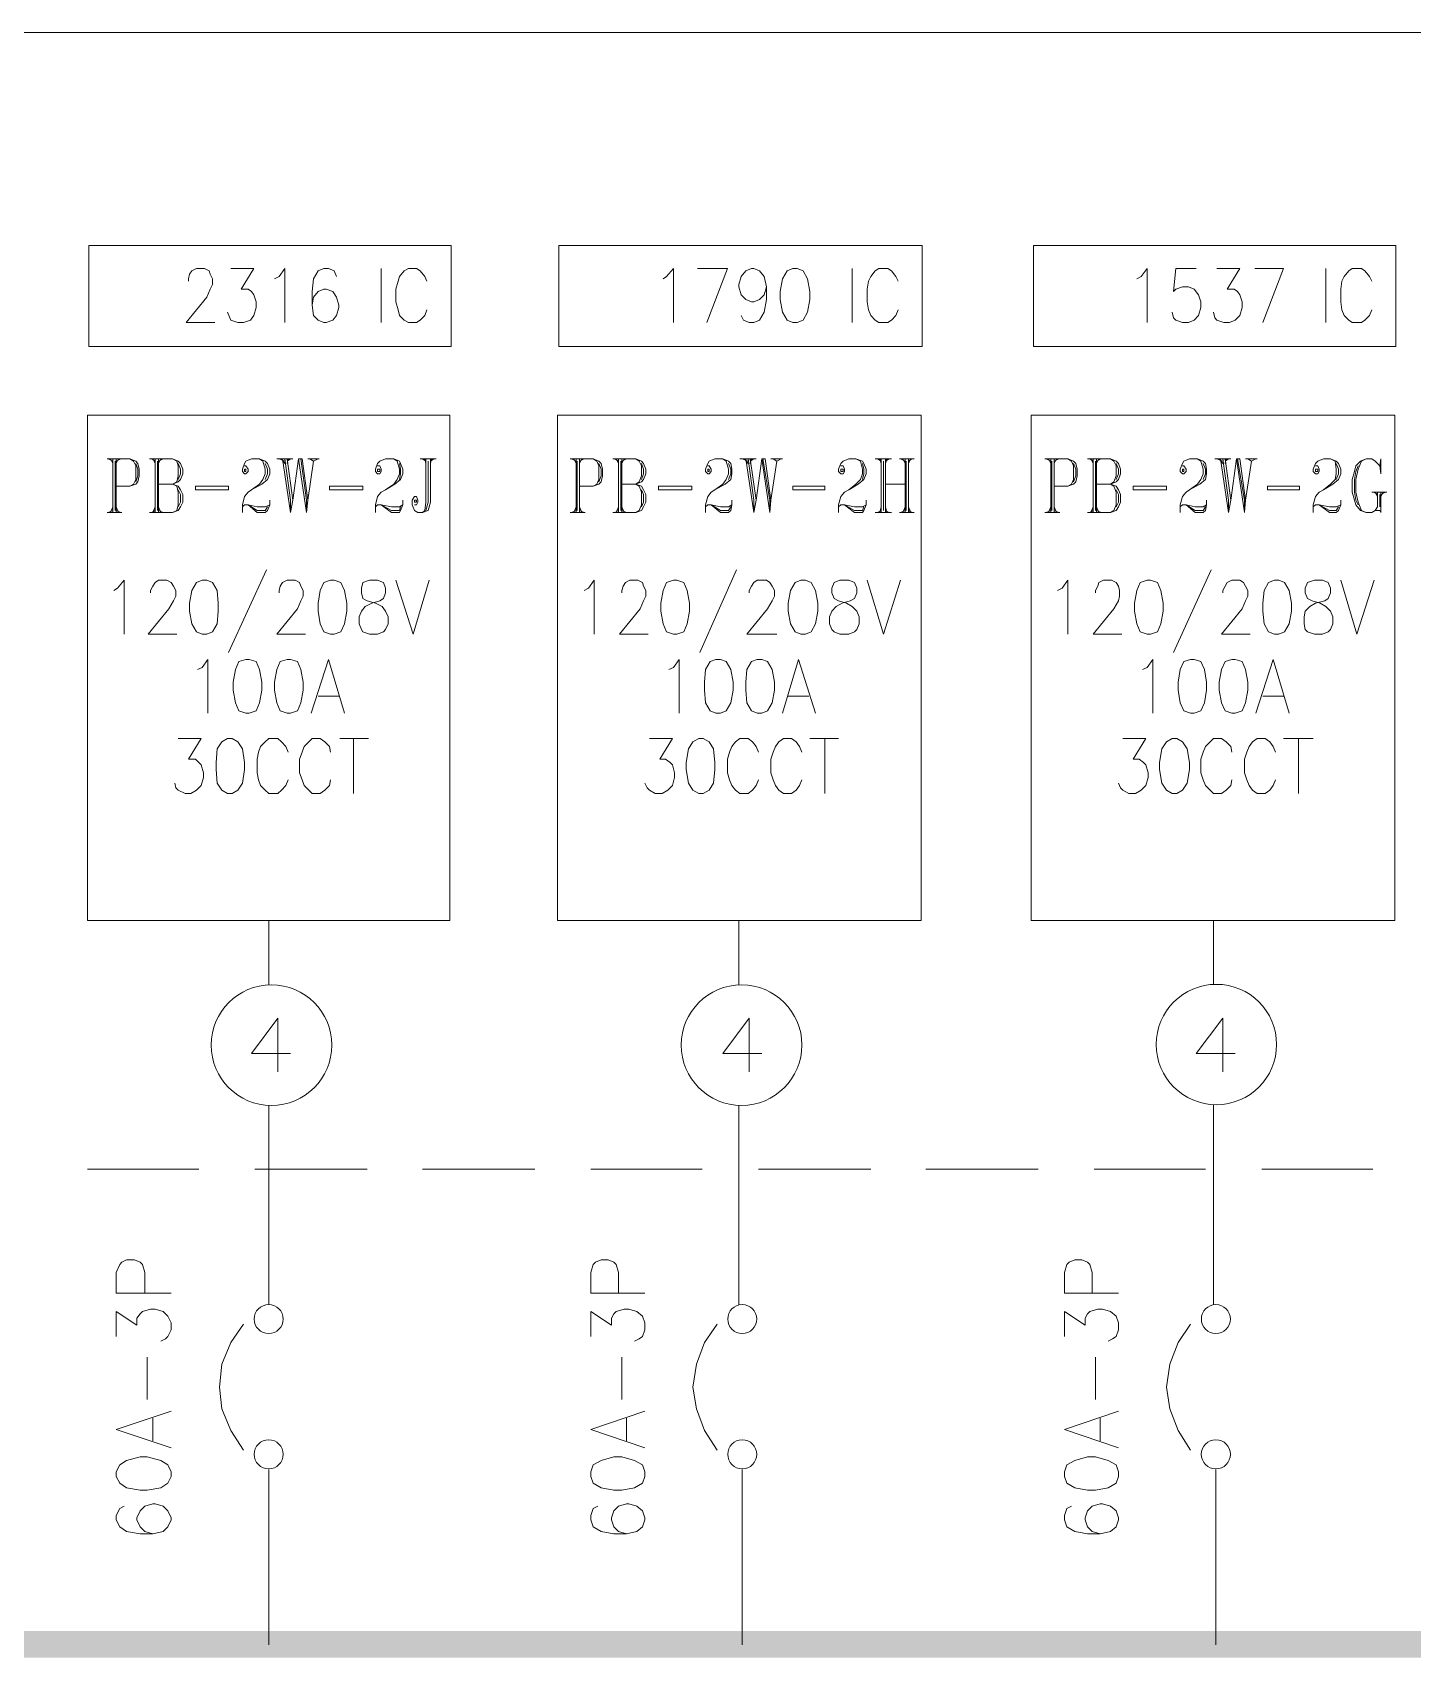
# Model space of a CAD drawing. Header units: inches. Extents: x 0.9 to 46, y 0.8 to 32.4.
# Drawn here: x 7.513 to 9.519, y 14.226 to 16.59 of the extents above; entities that cross this region are included whole.
import ezdxf

# ---------------------------------------------------------------- set-up
doc = ezdxf.new("R2010")
doc.units = ezdxf.units.IN
doc.header["$MEASUREMENT"] = 0
doc.layers.add('PDF_Geometry', color=7, linetype='Continuous')
doc.layers.add('PDF_Solid Fills', color=7, linetype='Continuous')

msp = doc.modelspace()

# ---------------------------------------------------------------- linework, layer by layer
at = {"layer": 'PDF_Geometry', "color": 8, "lineweight": 20, "true_color": 0x808080}
msp.add_lwpolyline([(41.7374, 16.5897), (2.7, 16.5897)], dxfattribs=at)
at = {"layer": 'PDF_Geometry', "lineweight": 9}
for points in [[(7.5949, 16.2797), (8.1215, 16.2797), (8.1215, 16.1331), (7.5949, 16.1331)], [(8.2782, 16.2797), (8.8065, 16.2797), (8.8065, 16.1331), (8.2782, 16.1331)], [(8.9682, 16.2797), (9.4948, 16.2797), (9.4948, 16.1331), (8.9682, 16.1331)], [(8.6182, 16.2464), (8.6099, 16.243), (8.6032, 16.2314), (8.5998, 16.213), (8.5998, 16.2014), (8.6032, 16.183), (8.6099, 16.1714), (8.6182, 16.1681), (8.6248, 16.1681), (8.6332, 16.1714), (8.6398, 16.183), (8.6432, 16.2014), (8.6432, 16.213), (8.6398, 16.2314), (8.6332, 16.243), (8.6248, 16.2464)], [(7.5932, 16.033), (7.5932, 15.2981), (8.1198, 15.2981), (8.1198, 16.033)], [(8.2765, 16.033), (8.2765, 15.2981), (8.8048, 15.2981), (8.8048, 16.033)], [(8.9648, 16.033), (8.9648, 15.2981), (9.4932, 15.2981), (9.4932, 16.033)], [(7.8215, 15.9514), (7.8232, 15.9514), (7.8232, 15.9547), (7.8215, 15.9547)], [(8.0148, 15.9514), (8.0182, 15.9514), (8.0182, 15.9547), (8.0148, 15.9547)], [(8.4948, 15.9514), (8.4965, 15.9514), (8.4965, 15.9547), (8.4948, 15.9547)], [(8.6882, 15.9514), (8.6915, 15.9514), (8.6915, 15.9547), (8.6882, 15.9547)], [(9.1848, 15.9514), (9.1865, 15.9514), (9.1865, 15.9547), (9.1848, 15.9547)], [(9.3782, 15.9514), (9.3815, 15.9514), (9.3815, 15.9547), (9.3782, 15.9547)], [(7.7982, 15.9247), (7.7499, 15.9247), (7.7499, 15.9297), (7.7982, 15.9297)], [(7.9932, 15.9247), (7.9449, 15.9247), (7.9449, 15.9297), (7.9932, 15.9297)], [(8.4715, 15.9247), (8.4232, 15.9247), (8.4232, 15.9297), (8.4715, 15.9297)], [(8.6649, 15.9247), (8.6182, 15.9247), (8.6182, 15.9297), (8.6649, 15.9297)], [(9.1615, 15.9247), (9.1132, 15.9247), (9.1132, 15.9297), (9.1615, 15.9297)], [(9.3548, 15.9247), (9.3082, 15.9247), (9.3082, 15.9297), (9.3548, 15.9297)], [(8.0682, 15.9064), (8.0715, 15.9064), (8.0715, 15.9097), (8.0682, 15.9097)], [(7.7599, 15.793), (7.7515, 15.7897), (7.7449, 15.778), (7.7415, 15.7597), (7.7415, 15.748), (7.7449, 15.7297), (7.7515, 15.7181), (7.7599, 15.7147), (7.7665, 15.7147), (7.7748, 15.7181), (7.7815, 15.7297), (7.7832, 15.748), (7.7832, 15.7597), (7.7815, 15.778), (7.7748, 15.7897), (7.7665, 15.793)], [(7.9465, 15.793), (7.9365, 15.7897), (7.9315, 15.778), (7.9282, 15.7597), (7.9282, 15.748), (7.9315, 15.7297), (7.9365, 15.7181), (7.9465, 15.7147), (7.9515, 15.7147), (7.9615, 15.7181), (7.9665, 15.7297), (7.9699, 15.748), (7.9699, 15.7597), (7.9665, 15.778), (7.9615, 15.7897), (7.9515, 15.793)], [(8.0032, 15.793), (7.9932, 15.7897), (7.9915, 15.7814), (7.9915, 15.7747), (7.9932, 15.7664), (7.9998, 15.763), (8.0115, 15.7597), (8.0215, 15.7547), (8.0265, 15.748), (8.0299, 15.7397), (8.0299, 15.7297), (8.0265, 15.7214), (8.0232, 15.7181), (8.0148, 15.7147), (8.0032, 15.7147), (7.9932, 15.7181), (7.9915, 15.7214), (7.9882, 15.7297), (7.9882, 15.7397), (7.9915, 15.748), (7.9965, 15.7547), (8.0065, 15.7597), (8.0182, 15.763), (8.0232, 15.7664), (8.0265, 15.7747), (8.0265, 15.7814), (8.0232, 15.7897), (8.0148, 15.793)], [(8.4448, 15.793), (8.4348, 15.7897), (8.4298, 15.778), (8.4265, 15.7597), (8.4265, 15.748), (8.4298, 15.7297), (8.4348, 15.7181), (8.4448, 15.7147), (8.4498, 15.7147), (8.4599, 15.7181), (8.4648, 15.7297), (8.4682, 15.748), (8.4682, 15.7597), (8.4648, 15.778), (8.4599, 15.7897), (8.4498, 15.793)], [(8.6299, 15.793), (8.6215, 15.7897), (8.6148, 15.778), (8.6115, 15.7597), (8.6115, 15.748), (8.6148, 15.7297), (8.6215, 15.7181), (8.6299, 15.7147), (8.6365, 15.7147), (8.6449, 15.7181), (8.6515, 15.7297), (8.6548, 15.748), (8.6548, 15.7597), (8.6515, 15.778), (8.6449, 15.7897), (8.6365, 15.793)], [(8.6865, 15.793), (8.6782, 15.7897), (8.6748, 15.7814), (8.6748, 15.7747), (8.6782, 15.7664), (8.6849, 15.763), (8.6965, 15.7597), (8.7048, 15.7547), (8.7115, 15.748), (8.7149, 15.7397), (8.7149, 15.7297), (8.7115, 15.7214), (8.7082, 15.7181), (8.6998, 15.7147), (8.6865, 15.7147), (8.6782, 15.7181), (8.6748, 15.7214), (8.6715, 15.7297), (8.6715, 15.7397), (8.6748, 15.748), (8.6815, 15.7547), (8.6898, 15.7597), (8.7015, 15.763), (8.7082, 15.7664), (8.7115, 15.7747), (8.7115, 15.7814), (8.7082, 15.7897), (8.6998, 15.793)], [(9.1332, 15.793), (9.1232, 15.7897), (9.1182, 15.778), (9.1148, 15.7597), (9.1148, 15.748), (9.1182, 15.7297), (9.1232, 15.7181), (9.1332, 15.7147), (9.1382, 15.7147), (9.1482, 15.7181), (9.1532, 15.7297), (9.1565, 15.748), (9.1565, 15.7597), (9.1532, 15.778), (9.1482, 15.7897), (9.1382, 15.793)], [(9.3182, 15.793), (9.3098, 15.7897), (9.3032, 15.778), (9.3015, 15.7597), (9.3015, 15.748), (9.3032, 15.7297), (9.3098, 15.7181), (9.3182, 15.7147), (9.3248, 15.7147), (9.3332, 15.7181), (9.3398, 15.7297), (9.3432, 15.748), (9.3432, 15.7597), (9.3398, 15.778), (9.3332, 15.7897), (9.3248, 15.793)], [(9.3765, 15.793), (9.3665, 15.7897), (9.3632, 15.7814), (9.3632, 15.7747), (9.3665, 15.7664), (9.3732, 15.763), (9.3848, 15.7597), (9.3932, 15.7547), (9.3998, 15.748), (9.4032, 15.7397), (9.4032, 15.7297), (9.3998, 15.7214), (9.3965, 15.7181), (9.3882, 15.7147), (9.3765, 15.7147), (9.3665, 15.7181), (9.3632, 15.7214), (9.3615, 15.7297), (9.3615, 15.7397), (9.3632, 15.748), (9.3698, 15.7547), (9.3782, 15.7597), (9.3915, 15.763), (9.3965, 15.7664), (9.3998, 15.7747), (9.3998, 15.7814), (9.3965, 15.7897), (9.3882, 15.793)], [(7.8232, 15.678), (7.8132, 15.6747), (7.8082, 15.6631), (7.8049, 15.6447), (7.8049, 15.6331), (7.8082, 15.6147), (7.8132, 15.603), (7.8232, 15.5997), (7.8282, 15.5997), (7.8382, 15.603), (7.8432, 15.6147), (7.8465, 15.6331), (7.8465, 15.6447), (7.8432, 15.6631), (7.8382, 15.6747), (7.8282, 15.678)], [(7.8832, 15.678), (7.8732, 15.6747), (7.8682, 15.6631), (7.8649, 15.6447), (7.8649, 15.6331), (7.8682, 15.6147), (7.8732, 15.603), (7.8832, 15.5997), (7.8882, 15.5997), (7.8982, 15.603), (7.9032, 15.6147), (7.9065, 15.6331), (7.9065, 15.6447), (7.9032, 15.6631), (7.8982, 15.6747), (7.8882, 15.678)], [(8.5065, 15.678), (8.4982, 15.6747), (8.4915, 15.6631), (8.4899, 15.6447), (8.4899, 15.6331), (8.4915, 15.6147), (8.4982, 15.603), (8.5065, 15.5997), (8.5132, 15.5997), (8.5215, 15.603), (8.5282, 15.6147), (8.5315, 15.6331), (8.5315, 15.6447), (8.5282, 15.6631), (8.5215, 15.6747), (8.5132, 15.678)], [(8.5665, 15.678), (8.5582, 15.6747), (8.5515, 15.6631), (8.5498, 15.6447), (8.5498, 15.6331), (8.5515, 15.6147), (8.5582, 15.603), (8.5665, 15.5997), (8.5732, 15.5997), (8.5815, 15.603), (8.5882, 15.6147), (8.5915, 15.6331), (8.5915, 15.6447), (8.5882, 15.6631), (8.5815, 15.6747), (8.5732, 15.678)], [(9.1965, 15.678), (9.1865, 15.6747), (9.1815, 15.6631), (9.1782, 15.6447), (9.1782, 15.6331), (9.1815, 15.6147), (9.1865, 15.603), (9.1965, 15.5997), (9.2015, 15.5997), (9.2115, 15.603), (9.2165, 15.6147), (9.2198, 15.6331), (9.2198, 15.6447), (9.2165, 15.6631), (9.2115, 15.6747), (9.2015, 15.678)], [(9.2565, 15.678), (9.2465, 15.6747), (9.2415, 15.6631), (9.2382, 15.6447), (9.2382, 15.6331), (9.2415, 15.6147), (9.2465, 15.603), (9.2565, 15.5997), (9.2615, 15.5997), (9.2715, 15.603), (9.2765, 15.6147), (9.2798, 15.6331), (9.2798, 15.6447), (9.2765, 15.6631), (9.2715, 15.6747), (9.2615, 15.678)], [(7.7965, 15.5631), (7.7882, 15.5581), (7.7815, 15.5481), (7.7799, 15.5281), (7.7799, 15.518), (7.7815, 15.498), (7.7882, 15.488), (7.7965, 15.483), (7.8032, 15.483), (7.8115, 15.488), (7.8182, 15.498), (7.8215, 15.518), (7.8215, 15.5281), (7.8182, 15.5481), (7.8115, 15.5581), (7.8032, 15.5631)], [(8.4815, 15.5631), (8.4732, 15.5581), (8.4665, 15.5481), (8.4632, 15.5281), (8.4632, 15.518), (8.4665, 15.498), (8.4732, 15.488), (8.4815, 15.483), (8.4882, 15.483), (8.4965, 15.488), (8.5032, 15.498), (8.5048, 15.518), (8.5048, 15.5281), (8.5032, 15.5481), (8.4965, 15.5581), (8.4882, 15.5631)], [(9.1698, 15.5631), (9.1615, 15.5581), (9.1548, 15.5481), (9.1515, 15.5281), (9.1515, 15.518), (9.1548, 15.498), (9.1615, 15.488), (9.1698, 15.483), (9.1765, 15.483), (9.1848, 15.488), (9.1915, 15.498), (9.1948, 15.518), (9.1948, 15.5281), (9.1915, 15.5481), (9.1848, 15.5581), (9.1765, 15.5631)], [(7.6349, 14.4898), (7.6399, 14.4797), (7.6499, 14.4731), (7.6698, 14.4697), (7.6799, 14.4697), (7.6999, 14.4731), (7.7099, 14.4797), (7.7149, 14.4898), (7.7149, 14.4964), (7.7099, 14.5064), (7.6999, 14.5131), (7.6799, 14.5181), (7.6698, 14.5181), (7.6499, 14.5131), (7.6399, 14.5064), (7.6349, 14.4964)], [(8.3248, 14.4898), (8.3282, 14.4797), (8.3399, 14.4731), (8.3582, 14.4697), (8.3699, 14.4697), (8.3882, 14.4731), (8.3998, 14.4797), (8.4032, 14.4898), (8.4032, 14.4964), (8.3998, 14.5064), (8.3882, 14.5131), (8.3699, 14.5181), (8.3582, 14.5181), (8.3399, 14.5131), (8.3282, 14.5064), (8.3248, 14.4964)], [(9.0132, 14.4898), (9.0165, 14.4797), (9.0282, 14.4731), (9.0465, 14.4697), (9.0582, 14.4697), (9.0765, 14.4731), (9.0882, 14.4797), (9.0915, 14.4898), (9.0915, 14.4964), (9.0882, 14.5064), (9.0765, 14.5131), (9.0582, 14.5181), (9.0465, 14.5181), (9.0282, 14.5131), (9.0165, 14.5064), (9.0132, 14.4964)]]:
    msp.add_lwpolyline(points, close=True, dxfattribs=at)
for points in [[(7.7399, 16.228), (7.7399, 16.2314), (7.7415, 16.238), (7.7449, 16.243), (7.7515, 16.2464), (7.7632, 16.2464), (7.7699, 16.243), (7.7715, 16.238), (7.7748, 16.2314), (7.7748, 16.223), (7.7715, 16.2164), (7.7665, 16.2047), (7.7365, 16.1681), (7.7782, 16.1681)], [(7.8015, 16.2464), (7.8349, 16.2464), (7.8165, 16.2164), (7.8265, 16.2164), (7.8315, 16.213), (7.8349, 16.208), (7.8382, 16.198), (7.8382, 16.1897), (7.8349, 16.178), (7.8299, 16.1714), (7.8199, 16.1681), (7.8115, 16.1681), (7.8015, 16.1714), (7.7999, 16.1747), (7.7965, 16.183)], [(7.8649, 16.2314), (7.8715, 16.2347), (7.8798, 16.2464), (7.8798, 16.1681)], [(7.9549, 16.2347), (7.9515, 16.243), (7.9432, 16.2464), (7.9365, 16.2464), (7.9282, 16.243), (7.9215, 16.2314), (7.9199, 16.213), (7.9199, 16.193), (7.9215, 16.178), (7.9282, 16.1714), (7.9365, 16.1681), (7.9399, 16.1681), (7.9498, 16.1714), (7.9549, 16.178), (7.9582, 16.1897), (7.9582, 16.193), (7.9549, 16.2047), (7.9498, 16.213), (7.9399, 16.2164), (7.9365, 16.2164), (7.9282, 16.213), (7.9215, 16.2047), (7.9199, 16.193)], [(8.0199, 16.2464), (8.0199, 16.1681)], [(8.0865, 16.228), (8.0832, 16.2347), (8.0765, 16.243), (8.0715, 16.2464), (8.0599, 16.2464), (8.0532, 16.243), (8.0465, 16.2347), (8.0449, 16.228), (8.0415, 16.2164), (8.0415, 16.198), (8.0449, 16.1864), (8.0465, 16.178), (8.0532, 16.1714), (8.0599, 16.1681), (8.0715, 16.1681), (8.0765, 16.1714), (8.0832, 16.178), (8.0865, 16.1864)], [(8.4298, 16.2314), (8.4348, 16.2347), (8.4448, 16.2464), (8.4448, 16.1681)], [(8.4932, 16.1681), (8.5232, 16.2464), (8.4799, 16.2464)], [(8.5799, 16.2197), (8.5765, 16.208), (8.5698, 16.2014), (8.5615, 16.198), (8.5582, 16.198), (8.5498, 16.2014), (8.5432, 16.208), (8.5398, 16.2197), (8.5398, 16.223), (8.5432, 16.2347), (8.5498, 16.243), (8.5582, 16.2464), (8.5615, 16.2464), (8.5698, 16.243), (8.5765, 16.2347), (8.5799, 16.2197), (8.5799, 16.2014), (8.5765, 16.183), (8.5698, 16.1714), (8.5615, 16.1681), (8.5548, 16.1681), (8.5465, 16.1714), (8.5432, 16.178)], [(8.7048, 16.2464), (8.7048, 16.1681)], [(8.7715, 16.228), (8.7682, 16.2347), (8.7615, 16.243), (8.7565, 16.2464), (8.7432, 16.2464), (8.7382, 16.243), (8.7315, 16.2347), (8.7282, 16.228), (8.7265, 16.2164), (8.7265, 16.198), (8.7282, 16.1864), (8.7315, 16.178), (8.7382, 16.1714), (8.7432, 16.1681), (8.7565, 16.1681), (8.7615, 16.1714), (8.7682, 16.178), (8.7715, 16.1864)], [(9.1182, 16.2314), (9.1248, 16.2347), (9.1332, 16.2464), (9.1332, 16.1681)], [(9.2048, 16.2464), (9.1748, 16.2464), (9.1715, 16.213), (9.1748, 16.2164), (9.1848, 16.2197), (9.1932, 16.2197), (9.2015, 16.2164), (9.2081, 16.208), (9.2115, 16.198), (9.2115, 16.1897), (9.2081, 16.178), (9.2015, 16.1714), (9.1932, 16.1681), (9.1848, 16.1681), (9.1748, 16.1714), (9.1715, 16.1747), (9.1698, 16.183)], [(9.2348, 16.2464), (9.2682, 16.2464), (9.2498, 16.2164), (9.2598, 16.2164), (9.2648, 16.213), (9.2682, 16.208), (9.2715, 16.198), (9.2715, 16.1897), (9.2682, 16.178), (9.2615, 16.1714), (9.2532, 16.1681), (9.2448, 16.1681), (9.2348, 16.1714), (9.2315, 16.1747), (9.2298, 16.183)], [(9.3015, 16.1681), (9.3315, 16.2464), (9.2898, 16.2464)], [(9.3932, 16.2464), (9.3932, 16.1681)], [(9.4598, 16.228), (9.4565, 16.2347), (9.4498, 16.243), (9.4448, 16.2464), (9.4315, 16.2464), (9.4265, 16.243), (9.4198, 16.2347), (9.4165, 16.228), (9.4148, 16.2164), (9.4148, 16.198), (9.4165, 16.1864), (9.4198, 16.178), (9.4265, 16.1714), (9.4315, 16.1681), (9.4448, 16.1681), (9.4498, 16.1714), (9.4565, 16.178), (9.4598, 16.1864)], [(7.6215, 15.9697), (7.6548, 15.9697), (7.6632, 15.9664), (7.6665, 15.9631), (7.6682, 15.9547), (7.6682, 15.9447), (7.6665, 15.9364), (7.6632, 15.933), (7.6548, 15.9297), (7.6349, 15.9297)], [(7.6232, 15.9697), (7.6299, 15.9664)], [(7.6265, 15.9697), (7.6299, 15.9631)], [(7.6299, 15.9697), (7.6299, 15.8914)], [(7.6332, 15.9664), (7.6332, 15.8947)], [(7.6349, 15.9697), (7.6349, 15.8914)], [(7.6382, 15.9697), (7.6349, 15.9631)], [(7.6415, 15.9697), (7.6349, 15.9664)], [(7.6548, 15.9697), (7.6599, 15.9664), (7.6632, 15.9597), (7.6632, 15.9397), (7.6599, 15.933), (7.6548, 15.9297)], [(7.6632, 15.9631), (7.6665, 15.9547), (7.6665, 15.9447), (7.6632, 15.9364)], [(7.6832, 15.9697), (7.7165, 15.9697), (7.7248, 15.9664), (7.7282, 15.9631), (7.7315, 15.9547), (7.7315, 15.948), (7.7282, 15.9397), (7.7248, 15.9364), (7.7165, 15.933), (7.7248, 15.9297), (7.7282, 15.9247), (7.7315, 15.918), (7.7315, 15.9064), (7.7282, 15.8997), (7.7248, 15.8947), (7.7165, 15.8914), (7.6832, 15.8914)], [(7.6865, 15.9697), (7.6915, 15.9664)], [(7.6882, 15.9697), (7.6915, 15.9631)], [(7.6915, 15.9697), (7.6915, 15.8914)], [(7.6949, 15.9664), (7.6949, 15.8947)], [(7.6965, 15.9697), (7.6965, 15.8914)], [(7.7165, 15.9697), (7.7232, 15.9664), (7.7248, 15.9597), (7.7248, 15.9447), (7.7232, 15.9364), (7.7165, 15.933), (7.6965, 15.933)], [(7.6999, 15.9697), (7.6965, 15.9631)], [(7.7032, 15.9697), (7.6965, 15.9664)], [(7.7248, 15.9631), (7.7282, 15.9547), (7.7282, 15.948), (7.7248, 15.9397)], [(7.8215, 15.9597), (7.8232, 15.9597), (7.8265, 15.9547), (7.8265, 15.9514), (7.8232, 15.948), (7.8215, 15.948), (7.8182, 15.9514), (7.8182, 15.9547), (7.8215, 15.9631), (7.8232, 15.9664), (7.8315, 15.9697), (7.8432, 15.9697), (7.8515, 15.9664), (7.8549, 15.9631), (7.8582, 15.9547), (7.8582, 15.948), (7.8549, 15.9397), (7.8465, 15.933), (7.8315, 15.9247), (7.8265, 15.9214), (7.8215, 15.9147), (7.8182, 15.903), (7.8182, 15.8914)], [(7.8432, 15.9697), (7.8482, 15.9664), (7.8515, 15.9547), (7.8515, 15.948), (7.8482, 15.9397), (7.8432, 15.933), (7.8315, 15.9247)], [(7.8515, 15.9631), (7.8549, 15.9547), (7.8549, 15.948), (7.8515, 15.9397)], [(7.8682, 15.9697), (7.8915, 15.9697)], [(7.8715, 15.9697), (7.8798, 15.9664)], [(7.8749, 15.9697), (7.8798, 15.9631)], [(7.8765, 15.9697), (7.8882, 15.8914), (7.8882, 15.9097), (7.8798, 15.9697)], [(7.8832, 15.9697), (7.8915, 15.9097), (7.8999, 15.9697), (7.9115, 15.8914), (7.9115, 15.9097), (7.9032, 15.9697)], [(7.8849, 15.9697), (7.8832, 15.9631)], [(7.8882, 15.9697), (7.8832, 15.9664)], [(7.8999, 15.9697), (7.9049, 15.9697), (7.9132, 15.9097), (7.9215, 15.9664)], [(7.9132, 15.9697), (7.9298, 15.9697)], [(7.9165, 15.9697), (7.9215, 15.9664), (7.9282, 15.9697)], [(8.0148, 15.9597), (8.0182, 15.9597), (8.0199, 15.9547), (8.0199, 15.9514), (8.0182, 15.948), (8.0148, 15.948), (8.0115, 15.9514), (8.0115, 15.9547), (8.0148, 15.9631), (8.0182, 15.9664), (8.0265, 15.9697), (8.0382, 15.9697), (8.0465, 15.9664), (8.0482, 15.9631), (8.0515, 15.9547), (8.0515, 15.948), (8.0482, 15.9397), (8.0399, 15.933), (8.0265, 15.9247), (8.0199, 15.9214), (8.0148, 15.9147), (8.0115, 15.903), (8.0115, 15.8914)], [(8.0382, 15.9697), (8.0432, 15.9664), (8.0465, 15.9547), (8.0465, 15.948), (8.0432, 15.9397), (8.0382, 15.933), (8.0265, 15.9247)], [(8.0465, 15.9631), (8.0482, 15.9547), (8.0482, 15.948), (8.0465, 15.9397)], [(8.0915, 15.9697), (8.0915, 15.9064), (8.0882, 15.8947), (8.0799, 15.8914), (8.0732, 15.8914), (8.0682, 15.8947), (8.0648, 15.903), (8.0648, 15.9097), (8.0682, 15.9147), (8.0715, 15.9147), (8.0732, 15.9097), (8.0732, 15.9064), (8.0715, 15.903), (8.0682, 15.903)], [(8.0765, 15.9697), (8.0998, 15.9697)], [(8.0848, 15.9697), (8.0848, 15.9064), (8.0832, 15.8947), (8.0799, 15.8914)], [(8.0799, 15.9697), (8.0848, 15.9664)], [(8.0832, 15.9697), (8.0848, 15.9631)], [(8.0882, 15.9664), (8.0882, 15.9064), (8.0848, 15.8947)], [(8.0932, 15.9697), (8.0915, 15.9631)], [(8.0965, 15.9697), (8.0915, 15.9664)], [(8.2948, 15.9697), (8.3282, 15.9697), (8.3365, 15.9664), (8.3399, 15.9631), (8.3415, 15.9547), (8.3415, 15.9447), (8.3399, 15.9364), (8.3365, 15.933), (8.3282, 15.9297), (8.3082, 15.9297)], [(8.2965, 15.9697), (8.3032, 15.9664)], [(8.2999, 15.9697), (8.3032, 15.9631)], [(8.3032, 15.9697), (8.3032, 15.8914)], [(8.3049, 15.9664), (8.3049, 15.8947)], [(8.3082, 15.9697), (8.3082, 15.8914)], [(8.3115, 15.9697), (8.3082, 15.9631)], [(8.3149, 15.9697), (8.3082, 15.9664)], [(8.3282, 15.9697), (8.3332, 15.9664), (8.3365, 15.9597), (8.3365, 15.9397), (8.3332, 15.933), (8.3282, 15.9297)], [(8.3365, 15.9631), (8.3399, 15.9547), (8.3399, 15.9447), (8.3365, 15.9364)], [(8.3565, 15.9697), (8.3899, 15.9697), (8.3982, 15.9664), (8.4015, 15.9631), (8.4049, 15.9547), (8.4049, 15.948), (8.4015, 15.9397), (8.3982, 15.9364), (8.3899, 15.933), (8.3982, 15.9297), (8.4015, 15.9247), (8.4049, 15.918), (8.4049, 15.9064), (8.4015, 15.8997), (8.3982, 15.8947), (8.3899, 15.8914), (8.3565, 15.8914)], [(8.3598, 15.9697), (8.3648, 15.9664)], [(8.3615, 15.9697), (8.3648, 15.9631)], [(8.3648, 15.9697), (8.3648, 15.8914)], [(8.3682, 15.9664), (8.3682, 15.8947)], [(8.3699, 15.9697), (8.3699, 15.8914)], [(8.3899, 15.9697), (8.3948, 15.9664), (8.3982, 15.9597), (8.3982, 15.9447), (8.3948, 15.9364), (8.3899, 15.933), (8.3699, 15.933)], [(8.3732, 15.9697), (8.3699, 15.9631)], [(8.3765, 15.9697), (8.3699, 15.9664)], [(8.3982, 15.9631), (8.4015, 15.9547), (8.4015, 15.948), (8.3982, 15.9397)], [(8.4948, 15.9597), (8.4965, 15.9597), (8.4998, 15.9547), (8.4998, 15.9514), (8.4965, 15.948), (8.4948, 15.948), (8.4915, 15.9514), (8.4915, 15.9547), (8.4948, 15.9631), (8.4965, 15.9664), (8.5048, 15.9697), (8.5165, 15.9697), (8.5249, 15.9664), (8.5282, 15.9631), (8.5298, 15.9547), (8.5298, 15.948), (8.5282, 15.9397), (8.5198, 15.933), (8.5048, 15.9247), (8.4998, 15.9214), (8.4948, 15.9147), (8.4915, 15.903), (8.4915, 15.8914)], [(8.5165, 15.9697), (8.5215, 15.9664), (8.5249, 15.9547), (8.5249, 15.948), (8.5215, 15.9397), (8.5165, 15.933), (8.5048, 15.9247)], [(8.5249, 15.9631), (8.5282, 15.9547), (8.5282, 15.948), (8.5249, 15.9397)], [(8.5415, 15.9697), (8.5649, 15.9697)], [(8.5449, 15.9697), (8.5532, 15.9664)], [(8.5482, 15.9697), (8.5532, 15.9631)], [(8.5498, 15.9697), (8.5615, 15.8914), (8.5615, 15.9097), (8.5532, 15.9697)], [(8.5565, 15.9697), (8.5649, 15.9097), (8.5732, 15.9697), (8.5848, 15.8914), (8.5848, 15.9097), (8.5748, 15.9697)], [(8.5582, 15.9697), (8.5565, 15.9631)], [(8.5615, 15.9697), (8.5565, 15.9664)], [(8.5732, 15.9697), (8.5782, 15.9697), (8.5865, 15.9097), (8.5949, 15.9664)], [(8.5865, 15.9697), (8.6032, 15.9697)], [(8.5898, 15.9697), (8.5949, 15.9664), (8.6015, 15.9697)], [(8.6882, 15.9597), (8.6915, 15.9597), (8.6932, 15.9547), (8.6932, 15.9514), (8.6915, 15.948), (8.6882, 15.948), (8.6849, 15.9514), (8.6849, 15.9547), (8.6882, 15.9631), (8.6915, 15.9664), (8.6998, 15.9697), (8.7098, 15.9697), (8.7198, 15.9664), (8.7215, 15.9631), (8.7248, 15.9547), (8.7248, 15.948), (8.7215, 15.9397), (8.7132, 15.933), (8.6998, 15.9247), (8.6932, 15.9214), (8.6882, 15.9147), (8.6849, 15.903), (8.6849, 15.8914)], [(8.7098, 15.9697), (8.7165, 15.9664), (8.7198, 15.9547), (8.7198, 15.948), (8.7165, 15.9397), (8.7098, 15.933), (8.6998, 15.9247)], [(8.7198, 15.9631), (8.7215, 15.9547), (8.7215, 15.948), (8.7198, 15.9397)], [(8.7382, 15.9697), (8.7615, 15.9697)], [(8.7415, 15.9697), (8.7465, 15.9664)], [(8.7448, 15.9697), (8.7465, 15.9631)], [(8.7465, 15.9697), (8.7465, 15.8914)], [(8.7499, 15.9664), (8.7499, 15.8947)], [(8.7532, 15.9697), (8.7532, 15.8914)], [(8.7548, 15.9697), (8.7532, 15.9631)], [(8.7582, 15.9697), (8.7532, 15.9664)], [(8.7732, 15.9697), (8.7948, 15.9697)], [(8.7748, 15.9697), (8.7815, 15.9664)], [(8.7782, 15.9697), (8.7815, 15.9631)], [(8.7815, 15.9697), (8.7815, 15.8914)], [(8.7832, 15.9664), (8.7832, 15.8947)], [(8.7865, 15.9697), (8.7865, 15.8914)], [(8.7899, 15.9697), (8.7865, 15.9631)], [(8.7915, 15.9697), (8.7865, 15.9664)], [(8.9848, 15.9697), (9.0182, 15.9697), (9.0265, 15.9664), (9.0298, 15.9631), (9.0315, 15.9547), (9.0315, 15.9447), (9.0298, 15.9364), (9.0265, 15.933), (9.0182, 15.9297), (8.9982, 15.9297)], [(8.9865, 15.9697), (8.9932, 15.9664)], [(8.9898, 15.9697), (8.9932, 15.9631)], [(8.9932, 15.9697), (8.9932, 15.8914)], [(8.9949, 15.9664), (8.9949, 15.8947)], [(8.9982, 15.9697), (8.9982, 15.8914)], [(9.0015, 15.9697), (8.9982, 15.9631)], [(9.0048, 15.9697), (8.9982, 15.9664)], [(9.0182, 15.9697), (9.0232, 15.9664), (9.0265, 15.9597), (9.0265, 15.9397), (9.0232, 15.933), (9.0182, 15.9297)], [(9.0265, 15.9631), (9.0298, 15.9547), (9.0298, 15.9447), (9.0265, 15.9364)], [(9.0465, 15.9697), (9.0799, 15.9697), (9.0882, 15.9664), (9.0915, 15.9631), (9.0948, 15.9547), (9.0948, 15.948), (9.0915, 15.9397), (9.0882, 15.9364), (9.0799, 15.933), (9.0882, 15.9297), (9.0915, 15.9247), (9.0948, 15.918), (9.0948, 15.9064), (9.0915, 15.8997), (9.0882, 15.8947), (9.0799, 15.8914), (9.0465, 15.8914)], [(9.0498, 15.9697), (9.0548, 15.9664)], [(9.0515, 15.9697), (9.0548, 15.9631)], [(9.0548, 15.9697), (9.0548, 15.8914)], [(9.0582, 15.9664), (9.0582, 15.8947)], [(9.0598, 15.9697), (9.0598, 15.8914)], [(9.0799, 15.9697), (9.0848, 15.9664), (9.0882, 15.9597), (9.0882, 15.9447), (9.0848, 15.9364), (9.0799, 15.933), (9.0598, 15.933)], [(9.0632, 15.9697), (9.0598, 15.9631)], [(9.0665, 15.9697), (9.0598, 15.9664)], [(9.0882, 15.9631), (9.0915, 15.9547), (9.0915, 15.948), (9.0882, 15.9397)], [(9.1848, 15.9597), (9.1865, 15.9597), (9.1898, 15.9547), (9.1898, 15.9514), (9.1865, 15.948), (9.1848, 15.948), (9.1815, 15.9514), (9.1815, 15.9547), (9.1848, 15.9631), (9.1865, 15.9664), (9.1948, 15.9697), (9.2065, 15.9697), (9.2148, 15.9664), (9.2182, 15.9631), (9.2198, 15.9547), (9.2198, 15.948), (9.2182, 15.9397), (9.2098, 15.933), (9.1948, 15.9247), (9.1898, 15.9214), (9.1848, 15.9147), (9.1815, 15.903), (9.1815, 15.8914)], [(9.2065, 15.9697), (9.2115, 15.9664), (9.2148, 15.9547), (9.2148, 15.948), (9.2115, 15.9397), (9.2065, 15.933), (9.1948, 15.9247)], [(9.2148, 15.9631), (9.2182, 15.9547), (9.2182, 15.948), (9.2148, 15.9397)], [(9.2315, 15.9697), (9.2548, 15.9697)], [(9.2348, 15.9697), (9.2432, 15.9664)], [(9.2382, 15.9697), (9.2432, 15.9631)], [(9.2398, 15.9697), (9.2515, 15.8914), (9.2515, 15.9097), (9.2432, 15.9697)], [(9.2465, 15.9697), (9.2548, 15.9097), (9.2632, 15.9697), (9.2748, 15.8914), (9.2748, 15.9097), (9.2648, 15.9697)], [(9.2482, 15.9697), (9.2465, 15.9631)], [(9.2515, 15.9697), (9.2465, 15.9664)], [(9.2632, 15.9697), (9.2682, 15.9697), (9.2765, 15.9097), (9.2848, 15.9664)], [(9.2765, 15.9697), (9.2932, 15.9697)], [(9.2798, 15.9697), (9.2848, 15.9664), (9.2915, 15.9697)], [(9.3782, 15.9597), (9.3815, 15.9597), (9.3832, 15.9547), (9.3832, 15.9514), (9.3815, 15.948), (9.3782, 15.948), (9.3748, 15.9514), (9.3748, 15.9547), (9.3782, 15.9631), (9.3815, 15.9664), (9.3898, 15.9697), (9.3998, 15.9697), (9.4082, 15.9664), (9.4115, 15.9631), (9.4148, 15.9547), (9.4148, 15.948), (9.4115, 15.9397), (9.4032, 15.933), (9.3898, 15.9247), (9.3832, 15.9214), (9.3782, 15.9147), (9.3748, 15.903), (9.3748, 15.8914)], [(9.3998, 15.9697), (9.4065, 15.9664), (9.4082, 15.9547), (9.4082, 15.948), (9.4065, 15.9397), (9.3998, 15.933), (9.3898, 15.9247)], [(9.4082, 15.9631), (9.4115, 15.9547), (9.4115, 15.948), (9.4082, 15.9397)], [(9.4715, 15.9597), (9.4732, 15.9697), (9.4732, 15.948), (9.4715, 15.9597), (9.4648, 15.9664), (9.4598, 15.9697), (9.4515, 15.9697), (9.4432, 15.9664), (9.4365, 15.9597), (9.4348, 15.9514), (9.4315, 15.9397), (9.4315, 15.9214), (9.4348, 15.9097), (9.4365, 15.903), (9.4432, 15.8947), (9.4515, 15.8914), (9.4598, 15.8914), (9.4648, 15.8947), (9.4715, 15.8947), (9.4732, 15.8914), (9.4732, 15.9214)], [(9.4398, 15.9597), (9.4365, 15.9514), (9.4348, 15.9397), (9.4348, 15.9214), (9.4365, 15.9097), (9.4398, 15.903)], [(9.4515, 15.9697), (9.4448, 15.9664), (9.4398, 15.9547), (9.4365, 15.9397), (9.4365, 15.9214), (9.4398, 15.9064), (9.4448, 15.8947), (9.4515, 15.8914)], [(7.7165, 15.933), (7.7232, 15.9297), (7.7248, 15.9214), (7.7248, 15.903), (7.7232, 15.8947), (7.7165, 15.8914)], [(8.3899, 15.933), (8.3948, 15.9297), (8.3982, 15.9214), (8.3982, 15.903), (8.3948, 15.8947), (8.3899, 15.8914)], [(8.7532, 15.933), (8.7815, 15.933)], [(9.0799, 15.933), (9.0848, 15.9297), (9.0882, 15.9214), (9.0882, 15.903), (9.0848, 15.8947), (9.0799, 15.8914)], [(7.7248, 15.9247), (7.7282, 15.918), (7.7282, 15.9064), (7.7248, 15.8997)], [(7.8582, 15.9097), (7.8582, 15.903), (7.8549, 15.8947), (7.8515, 15.8914), (7.8399, 15.8914), (7.8265, 15.903), (7.8399, 15.8947), (7.8515, 15.8947), (7.8549, 15.8997)], [(7.8915, 15.9097), (7.8882, 15.8914)], [(7.9132, 15.9097), (7.9115, 15.8914)], [(8.0515, 15.9097), (8.0515, 15.903), (8.0482, 15.8947), (8.0465, 15.8914), (8.0348, 15.8914), (8.0199, 15.903), (8.0348, 15.8947), (8.0465, 15.8947), (8.0482, 15.8997)], [(8.3982, 15.9247), (8.4015, 15.918), (8.4015, 15.9064), (8.3982, 15.8997)], [(8.5298, 15.9097), (8.5298, 15.903), (8.5282, 15.8947), (8.5249, 15.8914), (8.5132, 15.8914), (8.4998, 15.903), (8.5132, 15.8947), (8.5249, 15.8947), (8.5282, 15.8997)], [(8.5649, 15.9097), (8.5615, 15.8914)], [(8.5865, 15.9097), (8.5848, 15.8914)], [(8.7248, 15.9097), (8.7248, 15.903), (8.7215, 15.8947), (8.7198, 15.8914), (8.7082, 15.8914), (8.6932, 15.903), (8.7082, 15.8947), (8.7198, 15.8947), (8.7215, 15.8997)], [(9.0882, 15.9247), (9.0915, 15.918), (9.0915, 15.9064), (9.0882, 15.8997)], [(9.2198, 15.9097), (9.2198, 15.903), (9.2182, 15.8947), (9.2148, 15.8914), (9.2032, 15.8914), (9.1898, 15.903), (9.2032, 15.8947), (9.2148, 15.8947), (9.2182, 15.8997)], [(9.2548, 15.9097), (9.2515, 15.8914)], [(9.2765, 15.9097), (9.2748, 15.8914)], [(9.4148, 15.9097), (9.4148, 15.903), (9.4115, 15.8947), (9.4082, 15.8914), (9.3982, 15.8914), (9.3832, 15.903), (9.3982, 15.8947), (9.4082, 15.8947), (9.4115, 15.8997)], [(9.4598, 15.9214), (9.4815, 15.9214)], [(9.4632, 15.9214), (9.4682, 15.918)], [(9.4682, 15.9214), (9.4682, 15.8997), (9.4648, 15.8947)], [(9.4648, 15.9214), (9.4682, 15.9147)], [(9.4715, 15.918), (9.4715, 15.8997)], [(9.4765, 15.9214), (9.4732, 15.9147)], [(9.4798, 15.9214), (9.4732, 15.918)], [(7.6215, 15.8914), (7.6432, 15.8914)], [(7.6299, 15.8947), (7.6232, 15.8914)], [(7.6299, 15.8997), (7.6265, 15.8914)], [(7.6349, 15.8997), (7.6382, 15.8914)], [(7.6349, 15.8947), (7.6415, 15.8914)], [(7.6915, 15.8947), (7.6865, 15.8914)], [(7.6915, 15.8997), (7.6882, 15.8914)], [(7.6965, 15.8997), (7.6999, 15.8914)], [(7.6965, 15.8947), (7.7032, 15.8914)], [(7.8182, 15.8997), (7.8215, 15.903), (7.8265, 15.903), (7.8399, 15.8997), (7.8515, 15.8997), (7.8582, 15.903)], [(8.0115, 15.8997), (8.0148, 15.903), (8.0199, 15.903), (8.0348, 15.8997), (8.0465, 15.8997), (8.0515, 15.903)], [(8.2948, 15.8914), (8.3165, 15.8914)], [(8.3032, 15.8947), (8.2965, 15.8914)], [(8.3032, 15.8997), (8.2999, 15.8914)], [(8.3082, 15.8997), (8.3115, 15.8914)], [(8.3082, 15.8947), (8.3149, 15.8914)], [(8.3648, 15.8947), (8.3598, 15.8914)], [(8.3648, 15.8997), (8.3615, 15.8914)], [(8.3699, 15.8997), (8.3732, 15.8914)], [(8.3699, 15.8947), (8.3765, 15.8914)], [(8.4915, 15.8997), (8.4948, 15.903), (8.4998, 15.903), (8.5132, 15.8997), (8.5249, 15.8997), (8.5298, 15.903)], [(8.6849, 15.8997), (8.6882, 15.903), (8.6932, 15.903), (8.7082, 15.8997), (8.7198, 15.8997), (8.7248, 15.903)], [(8.7382, 15.8914), (8.7615, 15.8914)], [(8.7465, 15.8947), (8.7415, 15.8914)], [(8.7465, 15.8997), (8.7448, 15.8914)], [(8.7532, 15.8997), (8.7548, 15.8914)], [(8.7532, 15.8947), (8.7582, 15.8914)], [(8.7732, 15.8914), (8.7948, 15.8914)], [(8.7815, 15.8947), (8.7748, 15.8914)], [(8.7815, 15.8997), (8.7782, 15.8914)], [(8.7865, 15.8997), (8.7899, 15.8914)], [(8.7865, 15.8947), (8.7915, 15.8914)], [(8.9848, 15.8914), (9.0065, 15.8914)], [(8.9932, 15.8947), (8.9865, 15.8914)], [(8.9932, 15.8997), (8.9898, 15.8914)], [(8.9982, 15.8997), (9.0015, 15.8914)], [(8.9982, 15.8947), (9.0048, 15.8914)], [(9.0548, 15.8947), (9.0498, 15.8914)], [(9.0548, 15.8997), (9.0515, 15.8914)], [(9.0598, 15.8997), (9.0632, 15.8914)], [(9.0598, 15.8947), (9.0665, 15.8914)], [(9.1815, 15.8997), (9.1848, 15.903), (9.1898, 15.903), (9.2032, 15.8997), (9.2148, 15.8997), (9.2198, 15.903)], [(9.3748, 15.8997), (9.3782, 15.903), (9.3832, 15.903), (9.3982, 15.8997), (9.4082, 15.8997), (9.4148, 15.903)], [(7.6315, 15.778), (7.6365, 15.7814), (7.6465, 15.793), (7.6465, 15.7147)], [(7.6849, 15.7747), (7.6849, 15.778), (7.6882, 15.7847), (7.6915, 15.7897), (7.6965, 15.793), (7.7082, 15.793), (7.7149, 15.7897), (7.7182, 15.7847), (7.7215, 15.778), (7.7215, 15.7697), (7.7182, 15.763), (7.7115, 15.7514), (7.6815, 15.7147), (7.7232, 15.7147)], [(7.8532, 15.808), (7.7982, 15.688)], [(7.8715, 15.7747), (7.8715, 15.778), (7.8732, 15.7847), (7.8765, 15.7897), (7.8832, 15.793), (7.8948, 15.793), (7.9015, 15.7897), (7.9032, 15.7847), (7.9065, 15.778), (7.9065, 15.7697), (7.9032, 15.763), (7.8982, 15.7514), (7.8682, 15.7147), (7.9099, 15.7147)], [(8.0415, 15.793), (8.0665, 15.7147), (8.0899, 15.793)], [(8.3149, 15.778), (8.3215, 15.7814), (8.3298, 15.793), (8.3298, 15.7147)], [(8.3699, 15.7747), (8.3699, 15.778), (8.3715, 15.7847), (8.3749, 15.7897), (8.3815, 15.793), (8.3932, 15.793), (8.3998, 15.7897), (8.4015, 15.7847), (8.4049, 15.778), (8.4049, 15.7697), (8.4015, 15.763), (8.3965, 15.7514), (8.3665, 15.7147), (8.4082, 15.7147)], [(8.5365, 15.808), (8.4832, 15.688)], [(8.5548, 15.7747), (8.5548, 15.778), (8.5582, 15.7847), (8.5615, 15.7897), (8.5665, 15.793), (8.5799, 15.793), (8.5848, 15.7897), (8.5882, 15.7847), (8.5915, 15.778), (8.5915, 15.7697), (8.5882, 15.763), (8.5815, 15.7514), (8.5515, 15.7147), (8.5949, 15.7147)], [(8.7265, 15.793), (8.7499, 15.7147), (8.7748, 15.793)], [(9.0032, 15.778), (9.0098, 15.7814), (9.0182, 15.793), (9.0182, 15.7147)], [(9.0582, 15.7747), (9.0582, 15.778), (9.0615, 15.7847), (9.0632, 15.7897), (9.0698, 15.793), (9.0815, 15.793), (9.0882, 15.7897), (9.0915, 15.7847), (9.0932, 15.778), (9.0932, 15.7697), (9.0915, 15.763), (9.0848, 15.7514), (9.0548, 15.7147), (9.0965, 15.7147)], [(9.2265, 15.808), (9.1715, 15.688)], [(9.2432, 15.7747), (9.2432, 15.778), (9.2465, 15.7847), (9.2498, 15.7897), (9.2565, 15.793), (9.2682, 15.793), (9.2732, 15.7897), (9.2765, 15.7847), (9.2798, 15.778), (9.2798, 15.7697), (9.2765, 15.763), (9.2715, 15.7514), (9.2415, 15.7147), (9.2832, 15.7147)], [(9.4148, 15.793), (9.4382, 15.7147), (9.4632, 15.793)], [(7.7532, 15.6631), (7.7599, 15.6664), (7.7682, 15.678), (7.7682, 15.5997)], [(7.9182, 15.5997), (7.9432, 15.678), (7.9665, 15.5997)], [(8.4382, 15.6631), (8.4448, 15.6664), (8.4532, 15.678), (8.4532, 15.5997)], [(8.6032, 15.5997), (8.6265, 15.678), (8.6515, 15.5997)], [(9.1265, 15.6631), (9.1332, 15.6664), (9.1415, 15.678), (9.1415, 15.5997)], [(9.2915, 15.5997), (9.3165, 15.678), (9.3398, 15.5997)], [(7.9282, 15.6247), (7.9582, 15.6247)], [(8.6115, 15.6247), (8.6415, 15.6247)], [(9.3015, 15.6247), (9.3315, 15.6247)], [(7.7248, 15.5631), (7.7582, 15.5631), (7.7399, 15.5331), (7.7499, 15.5331), (7.7548, 15.5281), (7.7582, 15.5247), (7.7615, 15.5131), (7.7615, 15.5064), (7.7582, 15.4947), (7.7515, 15.488), (7.7432, 15.483), (7.7349, 15.483), (7.7248, 15.488), (7.7215, 15.4914), (7.7199, 15.498)], [(7.8849, 15.5431), (7.8815, 15.5514), (7.8749, 15.5581), (7.8699, 15.5631), (7.8565, 15.5631), (7.8515, 15.5581), (7.8448, 15.5514), (7.8415, 15.5431), (7.8399, 15.5331), (7.8399, 15.5131), (7.8415, 15.503), (7.8448, 15.4947), (7.8515, 15.488), (7.8565, 15.483), (7.8699, 15.483), (7.8749, 15.488), (7.8815, 15.4947), (7.8849, 15.503)], [(7.9465, 15.5431), (7.9449, 15.5514), (7.9382, 15.5581), (7.9315, 15.5631), (7.9199, 15.5631), (7.9148, 15.5581), (7.9082, 15.5514), (7.9049, 15.5431), (7.9015, 15.5331), (7.9015, 15.5131), (7.9049, 15.503), (7.9082, 15.4947), (7.9148, 15.488), (7.9199, 15.483), (7.9315, 15.483), (7.9382, 15.488), (7.9449, 15.4947), (7.9465, 15.503)], [(7.9598, 15.5631), (8.0015, 15.5631)], [(7.9798, 15.5631), (7.9798, 15.483)], [(8.4098, 15.5631), (8.4432, 15.5631), (8.4249, 15.5331), (8.4332, 15.5331), (8.4399, 15.5281), (8.4432, 15.5247), (8.4465, 15.5131), (8.4465, 15.5064), (8.4432, 15.4947), (8.4365, 15.488), (8.4282, 15.483), (8.4182, 15.483), (8.4098, 15.488), (8.4065, 15.4914), (8.4032, 15.498)], [(8.5682, 15.5431), (8.5649, 15.5514), (8.5599, 15.5581), (8.5532, 15.5631), (8.5415, 15.5631), (8.5348, 15.5581), (8.5298, 15.5514), (8.5265, 15.5431), (8.5232, 15.5331), (8.5232, 15.5131), (8.5265, 15.503), (8.5298, 15.4947), (8.5348, 15.488), (8.5415, 15.483), (8.5532, 15.483), (8.5599, 15.488), (8.5649, 15.4947), (8.5682, 15.503)], [(8.6315, 15.5431), (8.6282, 15.5514), (8.6232, 15.5581), (8.6165, 15.5631), (8.6048, 15.5631), (8.5982, 15.5581), (8.5932, 15.5514), (8.5898, 15.5431), (8.5865, 15.5331), (8.5865, 15.5131), (8.5898, 15.503), (8.5932, 15.4947), (8.5982, 15.488), (8.6048, 15.483), (8.6165, 15.483), (8.6232, 15.488), (8.6282, 15.4947), (8.6315, 15.503)], [(8.6432, 15.5631), (8.6849, 15.5631)], [(8.6649, 15.5631), (8.6649, 15.483)], [(9.0982, 15.5631), (9.1315, 15.5631), (9.1132, 15.5331), (9.1215, 15.5331), (9.1282, 15.5281), (9.1315, 15.5247), (9.1348, 15.5131), (9.1348, 15.5064), (9.1315, 15.4947), (9.1248, 15.488), (9.1165, 15.483), (9.1065, 15.483), (9.0982, 15.488), (9.0948, 15.4914), (9.0915, 15.498)], [(9.2565, 15.5431), (9.2548, 15.5514), (9.2482, 15.5581), (9.2415, 15.5631), (9.2298, 15.5631), (9.2248, 15.5581), (9.2182, 15.5514), (9.2148, 15.5431), (9.2115, 15.5331), (9.2115, 15.5131), (9.2148, 15.503), (9.2182, 15.4947), (9.2248, 15.488), (9.2298, 15.483), (9.2415, 15.483), (9.2482, 15.488), (9.2548, 15.4947), (9.2565, 15.503)], [(9.3198, 15.5431), (9.3165, 15.5514), (9.3115, 15.5581), (9.3049, 15.5631), (9.2932, 15.5631), (9.2865, 15.5581), (9.2815, 15.5514), (9.2782, 15.5431), (9.2748, 15.5331), (9.2748, 15.5131), (9.2782, 15.503), (9.2815, 15.4947), (9.2865, 15.488), (9.2932, 15.483), (9.3049, 15.483), (9.3115, 15.488), (9.3165, 15.4947), (9.3198, 15.503)], [(9.3315, 15.5631), (9.3748, 15.5631)], [(9.3532, 15.5631), (9.3532, 15.483)], [(7.8565, 15.2047), (7.8565, 15.2981)], [(8.5398, 15.2047), (8.5398, 15.2981)], [(9.2298, 15.2047), (9.2298, 15.2981)], [(7.8699, 15.0781), (7.8699, 15.1564), (7.8315, 15.1047), (7.8882, 15.1047)], [(8.5548, 15.0781), (8.5548, 15.1564), (8.5165, 15.1047), (8.5732, 15.1047)], [(9.2432, 15.0781), (9.2432, 15.1564), (9.2048, 15.1047), (9.2615, 15.1047)], [(7.8565, 14.7397), (7.8565, 15.0297)], [(8.5398, 14.7397), (8.5398, 15.0297)], [(9.2298, 14.7397), (9.2298, 15.0297)], [(7.5932, 14.9364), (7.7548, 14.9364)], [(7.8365, 14.9364), (7.9998, 14.9364)], [(8.0799, 14.9364), (8.2432, 14.9364)], [(8.3248, 14.9364), (8.4865, 14.9364)], [(8.5682, 14.9364), (8.7315, 14.9364)], [(8.8115, 14.9364), (8.9749, 14.9364)], [(9.0565, 14.9364), (9.2182, 14.9364)], [(9.2998, 14.9364), (9.4615, 14.9364)], [(7.7149, 14.7564), (7.6349, 14.7564), (7.6349, 14.7864), (7.6399, 14.7981), (7.6432, 14.8014), (7.6499, 14.8047), (7.6615, 14.8047), (7.6698, 14.8014), (7.6732, 14.7981), (7.6765, 14.7864), (7.6765, 14.7564)], [(8.4032, 14.7564), (8.3248, 14.7564), (8.3248, 14.7864), (8.3282, 14.7981), (8.3315, 14.8014), (8.3399, 14.8047), (8.3499, 14.8047), (8.3582, 14.8014), (8.3615, 14.7981), (8.3648, 14.7864), (8.3648, 14.7564)], [(9.0915, 14.7564), (9.0132, 14.7564), (9.0132, 14.7864), (9.0165, 14.7981), (9.0198, 14.8014), (9.0282, 14.8047), (9.0382, 14.8047), (9.0465, 14.8014), (9.0498, 14.7981), (9.0532, 14.7864), (9.0532, 14.7564)], [(7.6349, 14.6931), (7.6349, 14.7297), (7.6649, 14.7097), (7.6649, 14.7197), (7.6698, 14.7264), (7.6732, 14.7297), (7.6849, 14.7331), (7.6915, 14.7331), (7.7032, 14.7297), (7.7099, 14.723), (7.7149, 14.7131), (7.7149, 14.7031), (7.7099, 14.6931), (7.7065, 14.6897), (7.6999, 14.6864)], [(8.3248, 14.6931), (8.3248, 14.7297), (8.3549, 14.7097), (8.3549, 14.7197), (8.3582, 14.7264), (8.3615, 14.7297), (8.3732, 14.7331), (8.3798, 14.7331), (8.3915, 14.7297), (8.3998, 14.723), (8.4032, 14.7131), (8.4032, 14.7031), (8.3998, 14.6931), (8.3948, 14.6897), (8.3882, 14.6864)], [(9.0132, 14.6931), (9.0132, 14.7297), (9.0432, 14.7097), (9.0432, 14.7197), (9.0465, 14.7264), (9.0498, 14.7297), (9.0615, 14.7331), (9.0682, 14.7331), (9.0799, 14.7297), (9.0882, 14.723), (9.0915, 14.7131), (9.0915, 14.7031), (9.0882, 14.6931), (9.0832, 14.6897), (9.0765, 14.6864)], [(7.8199, 14.7114), (7.8015, 14.6847), (7.7882, 14.6531), (7.7849, 14.6197), (7.7882, 14.5881), (7.8015, 14.5564), (7.8199, 14.5281)], [(8.5082, 14.7114), (8.4899, 14.6847), (8.4782, 14.6531), (8.4732, 14.6197), (8.4782, 14.5881), (8.4899, 14.5564), (8.5082, 14.5281)], [(9.1965, 14.7114), (9.1782, 14.6847), (9.1665, 14.6531), (9.1615, 14.6197), (9.1665, 14.5881), (9.1782, 14.5564), (9.1965, 14.5281)], [(7.6799, 14.6014), (7.6799, 14.6631)], [(8.3699, 14.6014), (8.3699, 14.6631)], [(9.0582, 14.6014), (9.0582, 14.6631)], [(7.7149, 14.5314), (7.6349, 14.5581), (7.7149, 14.5847)], [(8.4032, 14.5314), (8.3248, 14.5581), (8.4032, 14.5847)], [(9.0915, 14.5314), (9.0132, 14.5581), (9.0915, 14.5847)], [(7.6882, 14.5414), (7.6882, 14.5747)], [(8.3765, 14.5414), (8.3765, 14.5747)], [(9.0648, 14.5414), (9.0648, 14.5747)], [(7.8565, 14.4997), (7.8565, 14.2447)], [(8.5449, 14.4997), (8.5449, 14.2447)], [(9.2332, 14.4997), (9.2332, 14.2447)], [(7.6465, 14.4464), (7.6399, 14.4431), (7.6349, 14.4331), (7.6349, 14.4264), (7.6399, 14.4164), (7.6499, 14.4097), (7.6698, 14.4064), (7.6882, 14.4064), (7.7032, 14.4097), (7.7099, 14.4164), (7.7149, 14.4264), (7.7149, 14.4297), (7.7099, 14.4397), (7.7032, 14.4464), (7.6915, 14.4497), (7.6882, 14.4497), (7.6765, 14.4464), (7.6698, 14.4397), (7.6649, 14.4297), (7.6649, 14.4264), (7.6698, 14.4164), (7.6765, 14.4097), (7.6882, 14.4064)], [(8.3349, 14.4464), (8.3282, 14.4431), (8.3248, 14.4331), (8.3248, 14.4264), (8.3282, 14.4164), (8.3399, 14.4097), (8.3582, 14.4064), (8.3765, 14.4064), (8.3915, 14.4097), (8.3998, 14.4164), (8.4032, 14.4264), (8.4032, 14.4297), (8.3998, 14.4397), (8.3915, 14.4464), (8.3798, 14.4497), (8.3765, 14.4497), (8.3648, 14.4464), (8.3582, 14.4397), (8.3549, 14.4297), (8.3549, 14.4264), (8.3582, 14.4164), (8.3648, 14.4097), (8.3765, 14.4064)], [(9.0232, 14.4464), (9.0165, 14.4431), (9.0132, 14.4331), (9.0132, 14.4264), (9.0165, 14.4164), (9.0282, 14.4097), (9.0465, 14.4064), (9.0648, 14.4064), (9.0799, 14.4097), (9.0882, 14.4164), (9.0915, 14.4264), (9.0915, 14.4297), (9.0882, 14.4397), (9.0799, 14.4464), (9.0682, 14.4497), (9.0648, 14.4497), (9.0532, 14.4464), (9.0465, 14.4397), (9.0432, 14.4297), (9.0432, 14.4264), (9.0465, 14.4164), (9.0532, 14.4097), (9.0648, 14.4064)]]:
    msp.add_lwpolyline(points, dxfattribs=at)
for centre, radius in [((7.8605, 15.117), 0.0877), ((8.5438, 15.117), 0.0877), ((9.234, 15.1179), 0.0875), ((7.8565, 14.7186), 0.0211), ((8.5448, 14.7186), 0.0211), ((9.2332, 14.7186), 0.0211), ((7.8565, 14.5219), 0.0211), ((8.5448, 14.5219), 0.0211), ((9.2332, 14.5219), 0.0212)]:
    msp.add_circle(centre, radius, dxfattribs=at)
at = {"layer": 'PDF_Solid Fills', "color": 8, "lineweight": 9, "true_color": 0x808080, "transparency": 33554559}
for points in [[(14.4331, 14.2264), (14.4331, 14.2648), (1.8916, 14.2264)], [(14.4331, 14.2648), (1.8916, 14.2264), (1.8916, 14.2648)]]:
    msp.add_solid(points, dxfattribs=at)

doc.saveas('drawing.dxf')
